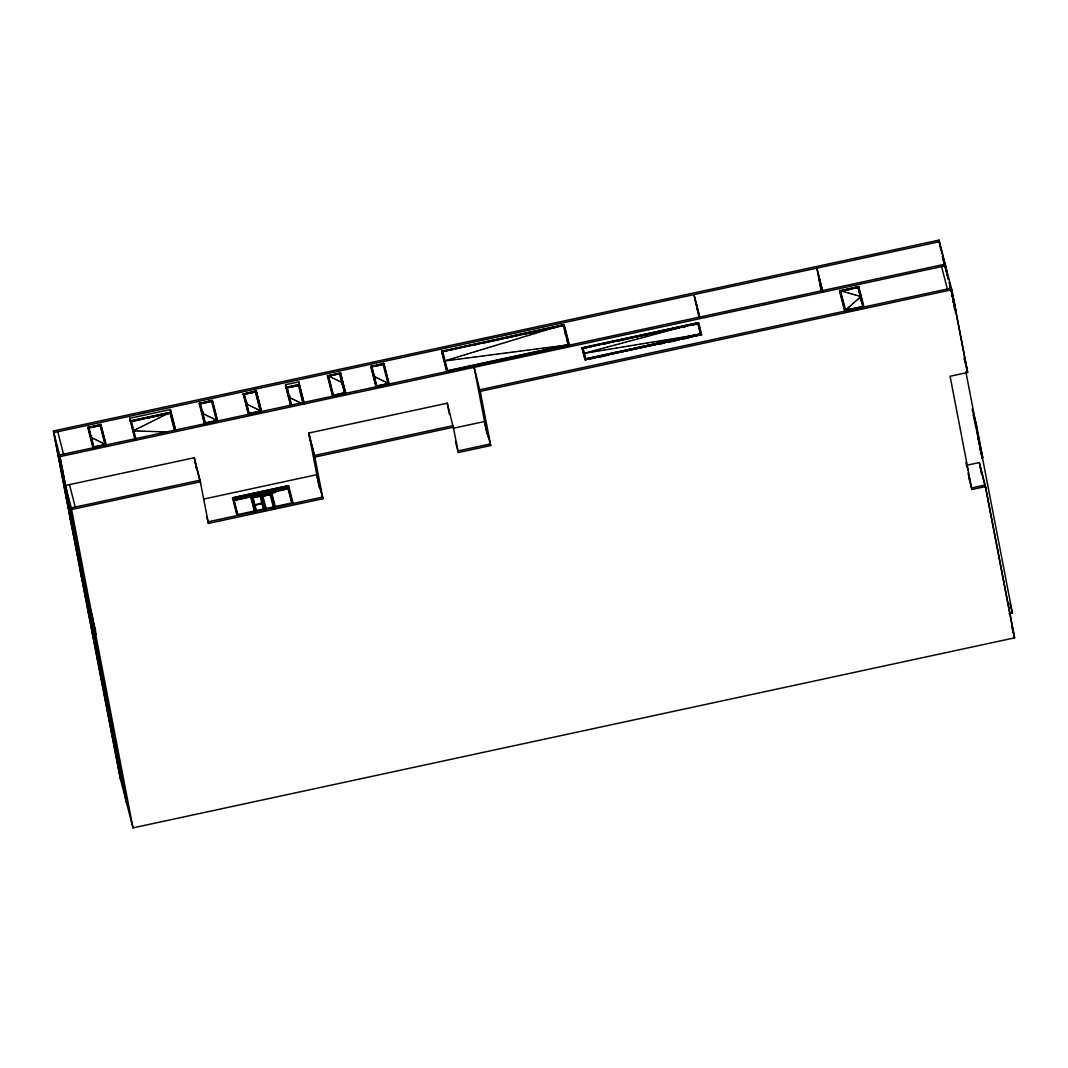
<?xml version="1.0" encoding="UTF-8"?>
<svg xmlns="http://www.w3.org/2000/svg" width="1068" height="1068" viewBox="0 0 1068 1068"><rect width="100%" height="100%" fill="white"/><g stroke="black" fill="none" stroke-linecap="round" stroke-linejoin="round"><path stroke-width="1.5" d="M91.661 435.958L90.66 437.239L92.182 437.987M100.125 425.144L100.632 424.503L105.892 445.116L105.024 444.221M203.134 411.941L202.132 413.223L203.654 413.957M216.497 420.191L217.365 421.086L212.105 400.473L200.343 403.584M247.042 402.476L246.041 403.757L247.562 404.492M243.571 394.239L256.013 391.008L261.273 411.621L256.066 391.275L243.517 393.972M289.935 395.988L288.934 397.269L290.456 398.017M298.399 385.161L298.906 384.52L303.539 402.609M328.463 375.923L327.702 375.562L332.962 396.175L333.363 395M341.827 384.173L342.828 382.891L341.306 382.157M374.641 374.975L373.64 376.256L375.162 376.991M383.105 364.148L383.599 363.507L388.859 384.12L388.004 383.225M844.948 310.614L863.665 307.143L845.055 311.148L845.629 310.027L862.904 306.89M846.043 309.653L846.724 309.066M847.151 308.692L847.818 308.105M848.246 307.731L848.913 307.143M849.34 306.77L850.008 306.182M850.435 305.808L851.116 305.221M851.53 304.847L852.211 304.26M852.624 303.886L853.305 303.299M853.719 302.925L854.4 302.337M854.827 301.964L855.495 301.376M855.922 301.002L856.589 300.415M857.017 300.041L857.684 299.454M858.111 299.08L858.792 298.493M859.206 298.119L859.887 297.531M860.314 297.158L860.982 296.57L860.087 296.317M260.058 503.936L260.792 503.495L259.924 503.388M260.138 504.363L260.872 503.922L260.005 503.816M135.035 429.91L133.166 430.845L135.289 430.911M135.596 429.63L136.517 429.176M137.078 428.895L137.999 428.442M138.56 428.148L139.467 427.694M140.042 427.414L140.949 426.96M141.523 426.679L142.431 426.225M143.005 425.945L143.913 425.478M144.474 425.197L145.395 424.744M145.956 424.463L146.877 424.009M147.437 423.729L148.345 423.275M148.919 422.981L149.827 422.527M150.401 422.247L151.309 421.793M151.883 421.513L152.791 421.059M153.365 420.765L154.273 420.311M154.833 420.031L155.754 419.577M156.315 419.297L157.223 418.843M157.797 418.549L158.705 418.095M159.279 417.815L160.187 417.361M160.761 417.081L161.668 416.627M162.243 416.333L163.15 415.879M163.711 415.599L164.632 415.145M165.193 414.865L166.101 414.411M166.675 414.117L167.583 413.663M168.157 413.383L169.064 412.929M169.638 412.649L170.546 412.195L175.312 430.831M445.65 360.624L444.421 360.997L445.703 360.837M446.291 360.423L447.318 360.116M447.959 359.916L448.987 359.609M449.615 359.422L450.643 359.102M451.283 358.915L452.311 358.594M452.952 358.407L453.98 358.087M454.621 357.9L455.635 357.58M456.276 357.393L457.304 357.072M457.945 356.886L458.973 356.565M459.614 356.378L460.628 356.071M461.269 355.871L462.297 355.564M462.938 355.364L463.966 355.057M464.607 354.856L465.621 354.549M466.262 354.349L467.29 354.042M467.931 353.842L468.959 353.535M469.6 353.334L470.614 353.027M471.255 352.827L472.283 352.52M472.924 352.32L473.952 352.013M474.592 351.813L475.607 351.505M476.248 351.319L477.276 350.998M477.917 350.811L478.945 350.491M479.585 350.304L480.6 349.984M481.241 349.797L482.269 349.476M482.91 349.289L483.938 348.969M484.578 348.782L485.593 348.462M486.234 348.275L487.262 347.968M487.902 347.767L488.93 347.46M489.571 347.26L490.586 346.953M491.227 346.753L492.255 346.446M492.895 346.246L493.923 345.939M494.564 345.738L495.579 345.431M496.219 345.231L497.247 344.924M497.888 344.724L498.916 344.417M499.557 344.216L500.572 343.909M501.212 343.709L502.24 343.402M502.881 343.215L503.909 342.895M504.55 342.708L505.564 342.387M506.205 342.201L507.233 341.88M507.874 341.693L508.902 341.373M509.543 341.186L510.557 340.866M511.198 340.679L512.226 340.372M512.867 340.171L513.895 339.864M514.536 339.664L515.55 339.357M516.191 339.157L517.219 338.85M517.86 338.649L518.888 338.342M519.529 338.142L520.543 337.835M521.184 337.635L522.212 337.328M522.853 337.128L523.881 336.82M524.521 336.62L525.536 336.313M526.177 336.113L527.205 335.806M527.846 335.606L528.874 335.299M529.514 335.112L530.529 334.791M531.17 334.604L532.198 334.284M532.839 334.097L533.866 333.777M534.507 333.59L535.522 333.269M536.163 333.082L537.191 332.762M537.831 332.575L538.859 332.268M539.5 332.068L540.515 331.761M541.156 331.561L542.184 331.254M542.824 331.053L543.852 330.746M544.493 330.546L545.521 330.239M546.149 330.039L547.176 329.732M547.817 329.531L548.845 329.224M549.486 329.024L550.514 328.717M551.141 328.517L552.169 328.21M552.81 328.01L553.838 327.702M554.479 327.502L555.507 327.195M556.134 327.008L557.162 326.688M557.803 326.501L558.831 326.181M559.472 325.994L560.5 325.673M561.141 325.486L562.155 325.166M562.796 324.979L563.824 324.659L569.084 345.284L557.603 346.78M585.758 352.867L586.799 352.587M587.453 352.413L588.495 352.133M589.135 351.959L590.177 351.679M590.831 351.505L591.872 351.239M592.513 351.065L593.554 350.785M594.208 350.611L595.25 350.331M595.891 350.157L596.932 349.877M597.586 349.703L598.627 349.423M599.268 349.249L600.309 348.969M600.964 348.795L602.005 348.515M602.646 348.342L603.687 348.061M604.341 347.888L605.382 347.607M606.023 347.434L607.065 347.153M607.719 346.98L608.76 346.7M609.401 346.526L610.442 346.246M611.096 346.072L612.138 345.792M612.778 345.618L613.82 345.351M614.474 345.178L615.515 344.897M616.156 344.724L617.197 344.443M617.851 344.27L618.893 343.989M619.533 343.816L620.575 343.536M621.229 343.362L622.27 343.082M622.924 342.908L623.952 342.628M624.606 342.454L625.648 342.174M626.302 342L627.33 341.72M627.984 341.546L629.025 341.266M629.679 341.092L630.707 340.812M631.362 340.639L632.403 340.358M633.057 340.185L634.085 339.904M634.739 339.731L635.78 339.464M636.435 339.277L637.476 339.01M638.117 338.836L639.158 338.556M639.812 338.382L640.853 338.102M641.494 337.929L642.535 337.648M643.19 337.475L644.231 337.194M644.872 337.021L645.913 336.74M646.567 336.567L647.609 336.286M648.249 336.113L649.291 335.833M649.945 335.659L650.986 335.379M651.627 335.205L652.668 334.925M653.322 334.751L654.364 334.471M655.004 334.297L656.046 334.017M656.7 333.843L657.741 333.576M658.382 333.39L659.423 333.123M660.077 332.949L661.119 332.669M661.76 332.495L662.801 332.215M663.455 332.041L664.496 331.761M665.137 331.587L666.178 331.307M666.832 331.133L667.874 330.853M668.515 330.679L669.556 330.399M670.21 330.226L671.251 329.945M671.905 329.772L672.933 329.491M673.588 329.318L674.629 329.037M675.283 328.864L676.311 328.584M676.965 328.41L678.006 328.13M678.661 327.956L679.689 327.689M681.384 327.235L673.588 328.997M682.038 327.062L683.066 326.781M683.72 326.608L684.762 326.327M685.416 326.154L686.457 325.873M687.098 325.7L688.139 325.42M688.793 325.246L689.835 324.966M690.475 324.792L691.517 324.512M692.171 324.338L693.212 324.058M693.853 323.884L694.894 323.604M695.548 323.43L696.59 323.15M697.23 322.977L698.272 322.696L701.302 334.658L585.277 359.662L582.247 347.714L698.272 322.696L698.432 323.43L583.075 348.328M682.465 327.502L685.643 326.648M690.422 325.366L698.379 323.23L583.035 348.115M53.4 431.005L938.986 240.126L951.721 289.748L967.648 372.492L950.093 376.283L971.88 489.504L985.484 486.581L1014.6 637.85L132.979 827.874L120.243 778.252L53.4 431.005L59.968 456.61L126.812 803.844M939.386 241.702L53.8 432.58L120.644 779.827M87.856 427.868L100.966 424.49L106.319 445.503M170.052 413.102L130.363 421.473L129.749 418.296L170.359 409.538L175.619 430.017M199.329 403.851L212.425 400.473L217.685 420.952M243.237 394.386L256.347 391.008L261.7 412.021M286.131 387.898L285.516 384.72L298.72 381.877L303.979 402.356M327.476 376.23L340.585 372.852L345.939 393.865M370.836 366.885L383.933 363.507L389.299 384.52L381.957 386.095M441.605 351.626L564.158 324.659L569.511 345.672M88.137 427.467L100.686 424.77M199.609 403.437L212.145 400.74M327.756 375.816L340.305 373.119L345.511 393.465L340.251 372.852L345.178 393.611M371.117 366.471L383.652 363.774M441.885 351.225L563.877 324.926M88.19 427.734L100.726 425.024M327.809 376.083L339.717 373.546L344.75 393.211L339.717 373.546L328.463 375.803L333.523 395.641L344.644 392.69M371.851 366.618L383.706 364.041M442.633 351.372L563.29 325.366M200.383 403.797L211.611 401.381M255.519 391.916L243.624 394.439L243.464 393.718L248.724 414.331L261.166 411.1L260.405 410.726M339.757 373.76L327.863 376.283L327.702 375.562M383.118 364.415L371.21 366.938L371.063 366.217L376.323 386.83L388.765 383.599M442.673 351.586L563.33 325.566M90.553 427.641L99.017 425.878M210.036 401.888L200.317 403.424L205.35 423.102M252.916 392.717L244.225 393.959L249.285 413.797L260.512 411.367L255.479 391.702M379.941 365.269L371.824 366.457L376.844 386.135M455.742 348.929L442.593 351.212L447.652 371.037L568.323 345.031L566.667 338.596M473.111 345.258L478.571 344.003M482.816 343.162L486.047 342.468M488.356 341.894L495.752 340.372M498.142 339.784L503.028 338.73M506.299 338.035L517.713 335.566M522.599 334.511L532.385 332.415M535.642 331.707L556.842 327.142M130.269 420.939L170.88 412.195L175.646 430.764M130.643 421.072L170.6 412.462M286.411 387.497L298.947 384.787L303.726 403.424M130.697 421.326L169.986 412.729L174.605 430.791M287.145 387.644L298.346 385.067L302.992 403.277M170.413 413.249L170.546 412.195M287.185 387.858L298.413 385.428M298.72 385.321L298.906 384.52M132.699 421.379L144.327 418.803M147.558 418.109L158.825 415.692M162.042 414.998L168.851 413.596M297.291 385.908L287.118 387.484L291.738 405.546M821.425 291.364L818.862 276.652M93.837 446.905L105.051 444.488M205.296 422.888L216.524 420.472M249.218 413.423L260.432 411.006M333.456 395.267L344.67 392.85M376.804 385.922L388.031 383.505M447.585 370.663L568.243 344.657M105.785 444.582L93.343 447.812L88.083 427.2L88.243 427.934L100.779 425.224L100.632 424.503M217.258 420.565L204.816 423.796L199.556 403.183L204.709 422.007M332.869 395.641L345.405 392.944M569.084 345.284L447.091 371.571L441.832 350.958L447.372 371.304M93.29 447.625L105.839 444.849M204.762 423.596L217.311 420.819M261.219 411.354L248.63 413.863M332.909 395.974L345.458 393.198M376.27 386.629L388.805 383.853M447.051 371.37L569.03 345.017M95.159 447.492L105.558 445.249L100.445 425.291M206.631 423.475L215.549 421.553M254.998 413.049L249.058 414.331L244.345 395.881M339.237 394.893L333.296 396.175L328.183 376.216M449.041 371.223L463.605 368.086M466.836 367.379L473.311 365.99M481.401 364.241L487.862 362.853M510.517 357.967L516.992 356.579M520.223 355.884L533.159 353.094M536.403 352.387L547.724 349.957M550.954 349.249L557.429 347.861M94.585 448.039L101.914 446.451M208.981 423.382L214.855 422.114M243.144 393.852L248.497 414.865L255.826 413.276M327.382 375.696L332.735 396.709L340.078 395.12M451.711 371.063L458.159 369.675M471.068 366.885L477.529 365.496M480.76 364.802L487.208 363.414M490.439 362.719L498.502 360.971M540.461 351.933L546.923 350.544M550.154 349.85L556.602 348.448M559.832 347.754L563.063 347.06M59.968 456.61L945.554 265.732M839.568 291.204L858.739 286.518L864.092 307.531L860.888 308.225M839.849 290.803L858.458 286.785M839.902 291.07L858.512 287.052M840.623 291.163L857.911 287.425M847.805 289.842L850.795 289.201M582.02 348.382L698.605 322.696L701.743 335.045M582.287 347.981L698.325 322.963M591.178 346.753L583.008 347.968L585.798 358.968M604.114 343.963L608.96 342.921M618.519 340.932L625.114 339.437M628.344 338.743L633.191 337.702M636.421 336.994L647.729 334.564M650.959 333.87L662.267 331.427M667.273 330.412L670.517 329.718M691.356 325.166L698.152 323.764M585.758 358.755L700.475 334.03M683.36 337.595L701.302 334.658L585.277 359.662M581.913 347.848L584.944 359.662L701.636 334.511M594.769 358.1L584.944 359.662M598.013 357.406L606.117 355.657M657.981 344.47L664.456 343.082M667.7 342.374L679.048 339.931M682.292 339.237L688.78 337.835M845.549 310.241L862.837 306.516M845.002 310.881L863.558 306.676M846.43 311.335L857.671 308.919M480.293 391.369L951.721 289.748M194.243 457.731L65.535 485.473L71.703 509.489L200.41 481.748L194.243 457.731L196.405 468.932M319.265 487.582L308.772 433.047L447.265 403.197L453.633 428.829M953.39 302.644L954.378 302.364L955.74 311.255M66.843 496.113L66.189 496.26L71.583 516.912M66.336 496.914L75.12 537.845L75.788 537.698M955.219 312.056L955.887 311.909L953.23 300.856M453.433 427.213L314.94 457.064L308.772 433.047M453.753 428.148L484.552 421.513L490.719 445.543L458.305 452.525L455.422 441.324M71.396 516.605L72.01 516.204M71.115 517.019L72.103 516.738L70.555 510.678M70.581 515.35L71.169 518.394L70.168 518.541L75.334 538.766L76.215 538.085M71.169 518.527L70.114 518.287M70.555 518.808L67.017 498.636M203.881 499.036L316.782 474.699L322.95 498.716L208.434 523.4L206.792 517.019M232.49 497.755L288.587 485.66L292.952 502.694L236.856 514.776L232.53 497.955L288.587 485.66M233.291 498.209L288.026 486.194L292.458 502.801M233.091 498.142L288.213 486.26L288.587 488.223L233.478 500.104L233.091 498.142L237.336 515.163M288.307 488.49L233.852 500.224L233.478 498.262L287.933 486.527L292.125 503.348M457.892 450.95L490.319 443.968M234.132 500.558L250.713 496.847L254.811 512.894M271.592 492.481L288.173 488.77M251.287 496.98L261.179 494.844L264.944 509.489M252.782 497.101L271.165 493.136L274.93 507.781M256.44 511.772L252.809 497.488L275.798 492.361M252.836 497.635L272.607 493.256M252.889 497.902L260.125 496.193M270.097 494.484L262.875 496.193L270.057 494.204L273.688 508.488M262.821 495.926L270.137 494.631M260.792 503.495L255.839 504.563L256.066 505.538M255.919 504.99L256.974 504.75M257.642 504.617L258.696 504.39M259.35 504.243L260.872 503.922M208.033 521.825L322.549 497.141M80.167 554.612L77.537 555.186L82.783 575.665M86.148 591.512L81.088 571.821L80.434 571.954L89.792 613.926L90.46 613.793M85.587 592.179L86.241 591.899L90.593 614.087M85.627 593.568L84.639 593.701L91.207 618.959M85.306 593.701L84.586 593.448M89.285 604.635L88.617 604.782L95.399 630.707M88.39 605.316L89.058 605.169L94.211 625.394M88.377 607.959L87.723 608.106L92.983 628.651M88.15 608.493L87.496 608.64L92.849 628.825M87.87 608.76L93.303 628.718L92.649 628.865L96.654 649.691L97.322 649.544M91.261 616.636L90.126 614.327L91.114 614.047M90.126 614.327L91.634 615.221M975.525 425.665L976.512 425.384L972.28 408.911M93.824 625.127L94.438 624.727M93.557 625.541L94.545 625.261M93.637 628.438L92.649 628.718L96.854 650.612L97.522 650.465L93.61 630.147M96.641 649.558L96.854 650.612L91.701 630.387L92.355 630.24M95.746 633.351L95.079 633.484L95.946 634.272M982.026 457.585L982.68 457.438L976.606 425.918M981.799 458.119L982.453 457.972L980.798 451.524M966.326 465.354L979.316 462.551L985.484 486.581M971.48 487.929L985.083 485.005L1014.2 636.274M1009.126 613.673L1012.397 612.965L965.846 371.704M585.811 353.081L586.879 352.894M587.547 352.787L588.615 352.614M589.282 352.507L590.337 352.333M591.005 352.226L592.072 352.039M592.74 351.933L593.808 351.759M594.476 351.652L595.543 351.479M596.211 351.372L597.266 351.198M597.933 351.078L599.001 350.905M599.669 350.798L600.737 350.624M601.404 350.518L602.472 350.344M603.14 350.224L604.194 350.05M604.862 349.944L605.93 349.77M606.597 349.663L607.665 349.49M608.333 349.369L609.401 349.196M610.068 349.089L611.136 348.916M611.79 348.809L612.858 348.635M613.526 348.528L614.594 348.342M615.261 348.235L616.329 348.061M616.997 347.954L618.065 347.781M618.719 347.674L619.787 347.5M620.455 347.38L621.523 347.207M622.19 347.1L623.258 346.926M623.926 346.82L624.994 346.646M625.648 346.526L626.716 346.352M627.383 346.246L628.451 346.072M629.119 345.965L630.187 345.792M630.854 345.672L631.922 345.498M632.576 345.391L633.644 345.218M634.312 345.111L635.38 344.937M636.047 344.831L637.115 344.644M637.783 344.537L638.851 344.363M639.505 344.256L640.573 344.083M641.241 343.976L642.309 343.789M642.976 343.682L644.044 343.509M644.712 343.402L645.78 343.228M646.447 343.122L647.502 342.948M648.169 342.828L649.237 342.654M649.905 342.548L650.973 342.374M651.64 342.267L652.708 342.094M653.376 341.974L654.43 341.8M655.098 341.693L656.166 341.52M656.833 341.413L657.901 341.239M658.569 341.119L659.637 340.946M660.304 340.839L661.359 340.665M662.026 340.558L663.094 340.385M663.762 340.278L664.83 340.091M665.497 339.984L666.566 339.811M667.233 339.704L668.288 339.531M668.955 339.424L670.023 339.237M670.691 339.13L671.759 338.957M672.426 338.85L673.494 338.676M674.162 338.569L675.216 338.396M675.884 338.276L676.952 338.102M677.619 337.995L678.687 337.822M679.355 337.715L680.423 337.541M681.09 337.421L682.145 337.248M682.812 337.141L683.88 336.967M684.548 336.861L685.616 336.687M686.283 336.567L687.351 336.393M688.019 336.286L689.074 336.113M689.741 336.006L690.809 335.833M691.477 335.726L692.545 335.539M693.212 335.432L694.28 335.259M694.948 335.152L696.016 334.978M696.67 334.871L697.738 334.684M698.405 334.578L699.473 334.404M700.141 334.297L701.209 334.124M446.371 360.744L447.439 360.61M448.106 360.517L449.174 360.383M449.842 360.29L450.91 360.156M451.577 360.063L452.645 359.929M453.313 359.836L454.381 359.702M455.061 359.609L456.129 359.475M456.797 359.382L457.865 359.249M458.532 359.155L459.6 359.022M460.268 358.928L461.336 358.795M462.003 358.701L463.071 358.568M463.739 358.474L464.807 358.341M465.474 358.247L466.542 358.114M467.21 358.02L468.278 357.887M468.945 357.793L470.013 357.66M470.681 357.566L471.749 357.433M472.416 357.353L473.484 357.206M474.152 357.126L475.22 356.979M475.887 356.899L476.955 356.752M477.623 356.672L478.691 356.525M479.358 356.445L480.426 356.298M481.094 356.218L482.162 356.071M482.829 355.991L483.897 355.844M484.565 355.764L485.633 355.617M486.314 355.537L487.382 355.39M488.049 355.31L489.117 355.163M489.785 355.083L490.853 354.936M491.52 354.856L492.588 354.709M493.256 354.629L494.324 354.483M494.991 354.402L496.059 354.269M496.727 354.175L497.795 354.042M498.462 353.949L499.53 353.815M500.198 353.722L501.266 353.588M501.933 353.495L503.001 353.361M503.669 353.268L504.737 353.134M505.404 353.041L506.472 352.907M507.14 352.814L508.208 352.68M508.875 352.587L509.943 352.453M510.611 352.36L511.679 352.226M512.346 352.133L513.414 351.999M514.082 351.906L515.15 351.772M515.817 351.679L516.899 351.546M517.566 351.452L518.634 351.319M519.302 351.225L520.37 351.092M521.037 350.998L522.105 350.865M522.773 350.785L523.841 350.638M524.508 350.558L525.576 350.411M526.244 350.331L527.312 350.184M527.979 350.104L529.047 349.957M529.715 349.877L530.783 349.73M531.45 349.65L532.518 349.503M533.186 349.423L534.254 349.276M534.921 349.196L535.989 349.049M536.657 348.969L537.725 348.822M538.392 348.742L539.46 348.595M540.128 348.515L541.196 348.368M541.863 348.288L542.931 348.141M543.599 348.061L544.667 347.914M545.334 347.834L546.402 347.701M547.07 347.607L548.151 347.474M548.818 347.38L549.886 347.247M550.554 347.153L551.622 347.02M552.289 346.926L553.357 346.793M554.025 346.7L555.093 346.566M555.76 346.473L556.828 346.339M557.496 346.246L558.564 346.112M559.231 346.019L560.299 345.885M560.967 345.792L562.035 345.658M562.702 345.565L563.77 345.431M564.438 345.338L565.506 345.204M566.173 345.111L567.241 344.977M567.909 344.884L568.977 344.75M135.943 430.938L136.971 430.978M137.625 430.991L138.653 431.031M139.307 431.045L140.335 431.085M140.989 431.112L142.031 431.138M142.671 431.165L143.713 431.205M144.354 431.218L145.395 431.258M146.036 431.272L147.077 431.312M147.731 431.339L148.759 431.365M149.413 431.392L150.441 431.432M151.095 431.445L152.123 431.485M152.777 431.499L153.819 431.539M154.459 431.565L155.501 431.592M156.142 431.619L157.183 431.659M157.824 431.672L158.865 431.712M159.506 431.726L160.547 431.766M161.201 431.792L162.229 431.819M162.883 431.846L163.911 431.873M164.565 431.899L165.593 431.939M166.248 431.953L167.289 431.993M863.665 307.143L858.405 286.531L858.552 287.252L839.942 291.257L839.795 290.536L840.69 290.79M841.25 290.95L842.131 291.204M842.692 291.364L843.587 291.617M844.147 291.778L845.042 292.031M845.589 292.191L846.483 292.445M847.044 292.592L847.939 292.846M848.486 293.006L849.38 293.259M849.941 293.42L850.836 293.673M851.396 293.833L852.277 294.087M852.838 294.247L853.732 294.501M854.293 294.661L855.174 294.915M855.735 295.075L856.629 295.329M857.19 295.489L858.085 295.743M858.632 295.903L859.526 296.156M375.642 377.218L376.403 377.591M376.87 377.818L377.631 378.192M378.112 378.419L378.873 378.793M379.34 379.02L380.101 379.394M380.582 379.621L381.343 379.994M381.823 380.221L382.584 380.595M383.052 380.822L383.812 381.196M384.293 381.423L385.054 381.797M385.521 382.024L386.282 382.397M386.763 382.624L387.524 382.998M328.944 376.15L329.705 376.523M330.186 376.75L330.947 377.124M331.414 377.351L332.175 377.725M332.655 377.952L333.416 378.326M333.883 378.553L334.644 378.926M335.125 379.153L335.886 379.527M336.367 379.754L337.128 380.128M337.595 380.355L338.356 380.729M338.836 380.956L339.597 381.329M340.065 381.556L340.826 381.93M290.937 398.244L291.697 398.604M292.165 398.845L292.926 399.205M293.406 399.445L294.167 399.806M294.648 400.046L295.409 400.407M295.876 400.647L296.637 401.007M297.118 401.248L297.879 401.608M298.346 401.835L299.107 402.209M299.587 402.436L300.348 402.81M248.043 404.719L248.804 405.092M249.285 405.319L250.046 405.693M250.513 405.92L251.274 406.294M251.754 406.521L252.515 406.895M252.982 407.122L253.743 407.495M254.224 407.722L254.985 408.096M255.466 408.323L256.227 408.697M256.694 408.924L257.455 409.298M257.935 409.525L258.696 409.898M259.164 410.125L259.924 410.499M204.135 414.184L204.896 414.558M205.363 414.784L206.124 415.158M206.605 415.385L207.366 415.759M207.846 415.986L208.607 416.36M209.074 416.587L209.835 416.961M210.316 417.188L211.077 417.561M211.544 417.788L212.305 418.162M212.786 418.389L213.547 418.763M214.027 418.99L214.788 419.364M215.255 419.591L216.016 419.964M92.662 438.214L93.423 438.588M93.904 438.814L94.665 439.188M95.132 439.415L95.893 439.789M96.374 440.016L97.135 440.39M97.602 440.617L98.363 440.977M98.843 441.217L99.604 441.578M100.085 441.818L100.846 442.179M101.313 442.419L102.074 442.779M102.555 443.02L103.316 443.38M103.783 443.62L104.544 443.981M954.378 302.364L953.243 300.068M952.87 301.483L953.724 302.511M940 244.892L945.354 265.732M944.032 263.342L942.644 256.146L947.396 274.756M954.378 302.511L949.225 282.286L949.452 283.274M942.31 256.146L947.062 274.65M950.053 286.464L954.178 302.551M943.631 261.994L944.86 266.813M952.002 294.408L954.044 302.444L953.283 302.124M952.189 295.983L956.114 311.389M941.589 266.586L947.356 289.027M963.95 358.1L966.834 369.314M967.648 372.492L951.321 288.173L479.892 389.793L490.719 445.543M976.179 425.451L973.349 414.357L976.512 425.518L974.617 420.845M973.575 415.973L980.451 448.453M978.862 442.566L982.68 457.438M982.28 456.557L981.038 451.737L981.706 454.981M979.93 465.741L985.684 488.183M1009.928 603.38L1012.397 612.965M1011.73 626.649L1014.6 637.85M965.953 462.497L967.888 470.013M967.995 473.097L970.305 482.122M969.01 478.317L971.88 489.504M858.231 287.319L863.331 307.277M862.877 306.73L857.951 287.586M860.421 297.238L861.662 302.07M845.589 310.454L840.663 291.324M840.276 291.19L845.335 310.881M839.795 290.536L845.055 311.148M839.461 290.67L844.828 311.682M822.694 291.604L816.873 268.108L821.239 290.803M822.72 291.738L818.649 275.731L821.719 291.484M818.609 276.705L822.44 291.657M700.047 318.037L693.986 294.608L695.215 301.029M694.587 297.785L699.82 318.224M698.098 323.497L700.982 334.791M700.515 334.244L697.818 323.764M585.558 359.395L582.247 347.714M568.697 345.151L563.824 324.659M568.296 344.871L563.37 325.727M564.598 330.559L565.84 335.379M480.507 392.971L474.125 367.339L486.955 433.982M485.166 424.69L488.463 437.52M441.511 351.092L446.865 372.105M388.071 383.719L383.145 364.575M371.544 366.871L376.644 386.83L388.538 384.266L383.599 363.507M370.729 366.351L376.096 387.364M304.193 403.958L299.227 384.52L286.024 387.364L290.79 405.933M299.894 389.873L303.445 403.771M309.386 436.225L315.14 458.666M317.396 477.877L321.108 492.308M286.838 387.884L288.4 393.945M291.123 405.867L286.358 387.23L286.504 387.951M285.516 384.72L290.776 405.199M288.146 488.65L291.871 503.228M260.405 410.846L255.559 392.076M275.264 506.806L271.539 492.228L271.779 493.443M275.184 508.568L271.018 492.335L271.245 493.563M262.795 495.779L266.346 509.636M263.703 510.21L260.151 496.34M252.809 497.488L256.413 511.625M255.038 511.625L251.207 496.607L251.447 497.821M233.478 498.262L237.804 514.869M233.251 497.995L237.67 515.083M199.222 403.317L204.589 424.33M194.857 460.909L200.624 483.35M170.373 412.996L174.311 428.401M135.97 439.108L131.457 421.58M134.968 436.598L135.796 439.896M135.409 439.709L130.59 420.805L130.75 421.526M129.749 418.296L135.129 440.043M105.091 444.702L100.178 425.571M93.877 447.118L88.951 427.988M88.564 427.854L93.624 447.545M87.763 427.347L93.116 448.346M57.765 431.726L63.533 454.18M69.487 484.618L75.254 507.06M62.585 477.57L67.845 498.048M69.674 507.113L70.835 511.665M64.627 488.169L69.887 508.648M67.057 498.369L71.783 516.805M66.363 497.675L71.316 516.979M70.929 518.928L70.421 515.577M73.305 528.046L71.102 518.888M75.588 537.738L66.63 497.621M70.368 518.501L75.761 539.153M73.211 532.772L78.471 553.251M81.422 571.674L82.583 576.226M84.626 584.329L85.8 588.869M80.661 571.42L86.054 592.086M89.485 605.569L93.276 620.174M80.754 571.887L85.787 592.139M86.802 598.107L87.963 602.646M88.791 606.197L95.453 632.296M85.306 593.568L95.546 633.391M90.059 612.912L81.088 572.782M90.326 614.153L95.719 634.806M84.839 593.661L95.279 634.419L93.557 625.394M91.982 621.99L93.637 628.585M93.103 628.758L88.15 609.468L97.121 649.584M96.494 646.327L92.636 630.734M91.901 630.347L97.295 650.999M949.959 285.516L950.173 286.518M950.32 287.132L950.547 288.133M951.054 290.363L951.281 291.364M952.149 295.222L952.376 296.21M952.509 296.837L952.736 297.825M93.784 624.74L95.226 631.095M91.394 617.251L91.621 618.252M91.768 618.866L91.995 619.867M92.128 620.481L92.355 621.483M92.502 622.097L92.729 623.098M92.863 623.725L93.09 624.713M93.236 625.341L93.45 626.329M93.597 626.956L93.824 627.944M93.957 628.571L94.184 629.559M94.331 630.187L94.558 631.175M94.692 631.802L94.918 632.803M942.644 256.146L942.87 257.161M943.017 257.788L943.244 258.803M943.752 261.073L943.979 262.087M944.125 262.728L944.352 263.729M945.607 269.296L945.834 270.311M946.715 274.236L946.942 275.25M68.913 508.622L69.14 509.676M69.286 510.33L69.513 511.385M69.647 512.053L69.874 513.094M70.007 513.761L70.234 514.816M70.381 515.47L70.595 516.525M70.742 517.179L70.969 518.234M71.463 520.597L71.689 521.651M71.836 522.319L72.05 523.36M72.197 524.028L72.424 525.082M72.557 525.736L72.784 526.791M72.918 527.445L73.145 528.5M73.291 529.154L73.505 530.209M73.652 530.863L73.879 531.917M74.012 532.585L74.239 533.626M74.373 534.294L74.6 535.348M74.747 536.002L74.96 537.057M75.107 537.711L75.334 538.766L71.115 516.885M83.251 583.128L83.064 582.42M83.384 583.795L83.611 584.837M83.758 585.504L83.971 586.559M84.118 587.213L84.345 588.268M84.479 588.922L84.706 589.977M84.839 590.631L85.066 591.685M85.213 592.339L85.427 593.394M85.573 594.062L85.8 595.103M85.934 595.77L86.161 596.825M86.294 597.479L86.521 598.534M86.668 599.188L86.882 600.243M87.029 600.897L87.256 601.952M87.389 602.606L87.616 603.66M87.75 604.328L87.977 605.369M88.123 606.037L88.337 607.091M88.484 607.745L88.711 608.8M88.844 609.454L89.071 610.509M89.205 611.163L89.432 612.218M90.446 620.468L90.673 621.523M90.807 622.177L91.034 623.231M91.18 623.899L91.394 624.94M91.541 625.608L91.768 626.662M91.901 627.316L92.128 628.371M92.262 629.025L92.489 630.08M92.996 632.443L93.223 633.498M93.357 634.152L93.583 635.206M93.717 635.874L93.944 636.928M94.091 637.583L94.318 638.637M94.451 639.291L94.678 640.346M94.812 641L95.039 642.055M95.185 642.709L95.399 643.764M95.546 644.418L95.773 645.472M95.906 646.14L96.133 647.181M96.267 647.849L96.494 648.903M972.401 410.299L972.614 411.327M973.442 415.305L973.656 416.333M974.483 420.311L974.697 421.339M975.511 425.318L975.725 426.346M977.941 436.999L978.154 438.027M978.982 441.992L979.196 443.02M953.671 302.311L955.086 309.653M954.205 306.89L954.752 309.72M947.797 276.225L948.384 279.362M948.077 278.828L945.153 264.156L59.568 455.035L126.411 802.268M976.766 430.324L981.719 455.983M977.647 436.705L978.341 440.19M979.77 447.732L980.384 450.883M938.986 240.126L940.868 249.965M979.316 462.551L981.492 473.872M698.499 315.087L696.002 302.164L697.257 309.853M458.305 452.525L453.019 425.638L314.539 455.489L322.95 498.716M447.265 403.197L449.414 414.357M388.098 383.866L376.884 386.296M298.72 381.877L299.334 385.054M292.952 502.694L292.285 502.841L288.026 486.194M260.939 411.767L256.013 391.008M261.179 494.844L261.353 495.699M250.686 496.727L250.913 497.942M237.51 514.643L236.856 514.776M234.079 500.305L234.319 501.519M217.031 421.233L212.105 400.473M211.638 401.541L216.59 420.832L205.376 423.262M208.434 523.4L200.01 480.173L71.289 507.914L132.979 827.874M170.359 409.538L170.973 412.715M105.131 444.862L93.904 447.278M95.079 628.077L95.626 630.908M94.158 625.06L95.573 632.389M93.744 625.488L95.279 633.444M72.691 519.782L74.266 527.806M74.747 530.462L75.334 533.506M86.575 591.765L87.189 594.969M88.631 602.579L89.218 605.623M89.565 607.692L90.246 611.296M93.944 630.04L94.558 633.244M95.105 636.208L96.721 644.458M71.73 516.538L73.879 527.685M74.426 530.529L75.094 533.933M85.587 592.046L89.792 613.926M67.351 498.569L67.938 501.613M69.407 509.249L69.994 512.293M84.452 587.467L85.04 590.511M89.752 614.994L90.339 618.038M91.808 625.661L92.395 628.718M81.088 571.821L84.999 592.139M88.551 610.482L92.369 630.387L91.755 625.941M90.126 619.106L90.166 619.347M84.479 587.787L84.893 590.737M69.607 509.65L70.021 512.613M68.592 507.26L68.632 507.5M585.104 353.041L583.702 353.415L585.144 353.188M700.448 333.87L585.838 359.128L700.448 333.87M980.104 447.399L979.89 446.371L980.104 447.399"/></g></svg>
